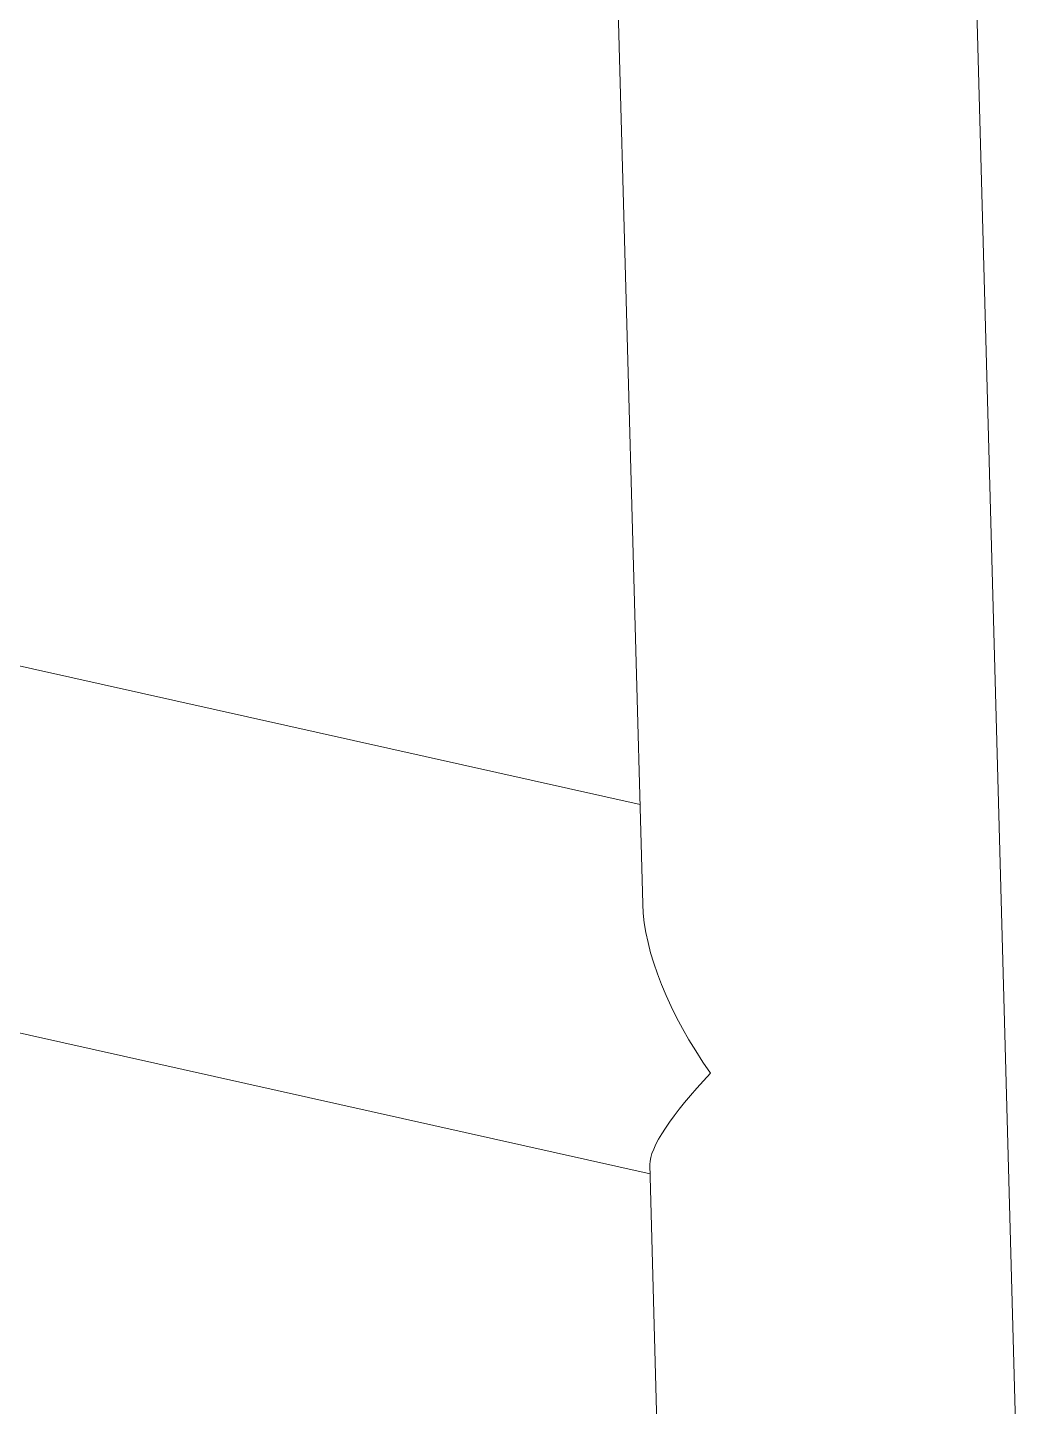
# Model space of a CAD drawing. Header units: inches. Extents: x 0 to 10.7, y 0 to 8.2.
# Drawn here: x 5.3845 to 5.4427, y 5.1121 to 5.1923 of the extents above; entities that cross this region are included whole.
import ezdxf

# ---------------------------------------------------------------- set-up
doc = ezdxf.new("R2010")
doc.units = ezdxf.units.IN
doc.header["$MEASUREMENT"] = 0

msp = doc.modelspace()

# ---------------------------------------------------------------- linework, layer by layer
at = {"color": 7, "linetype": 'Continuous', "lineweight": 15}
for p, q in [((5.442742, 5.083458), (5.422226, 5.832818)), ((5.401401, 5.832248), (5.420315, 5.141359)), ((5.420157, 5.14715), (4.321972, 5.392596)), ((4.317428, 5.372264), (5.420745, 5.125671)), ((5.42073, 5.126205), (5.421652, 5.092517))]:
    msp.add_line(p, q, dxfattribs=at)
for major_axis, ratio, start_param, end_param in [((-0.009212, 0.011181), 0.473247, 0.545953, 1.412478), ((0.010063, 0.008291), 0.204963, 2.116749, 2.983274)]:
    msp.add_ellipse((5.430935, 5.134067), major_axis=major_axis, ratio=ratio, start_param=start_param, end_param=end_param, dxfattribs=at)

doc.saveas('drawing.dxf')
